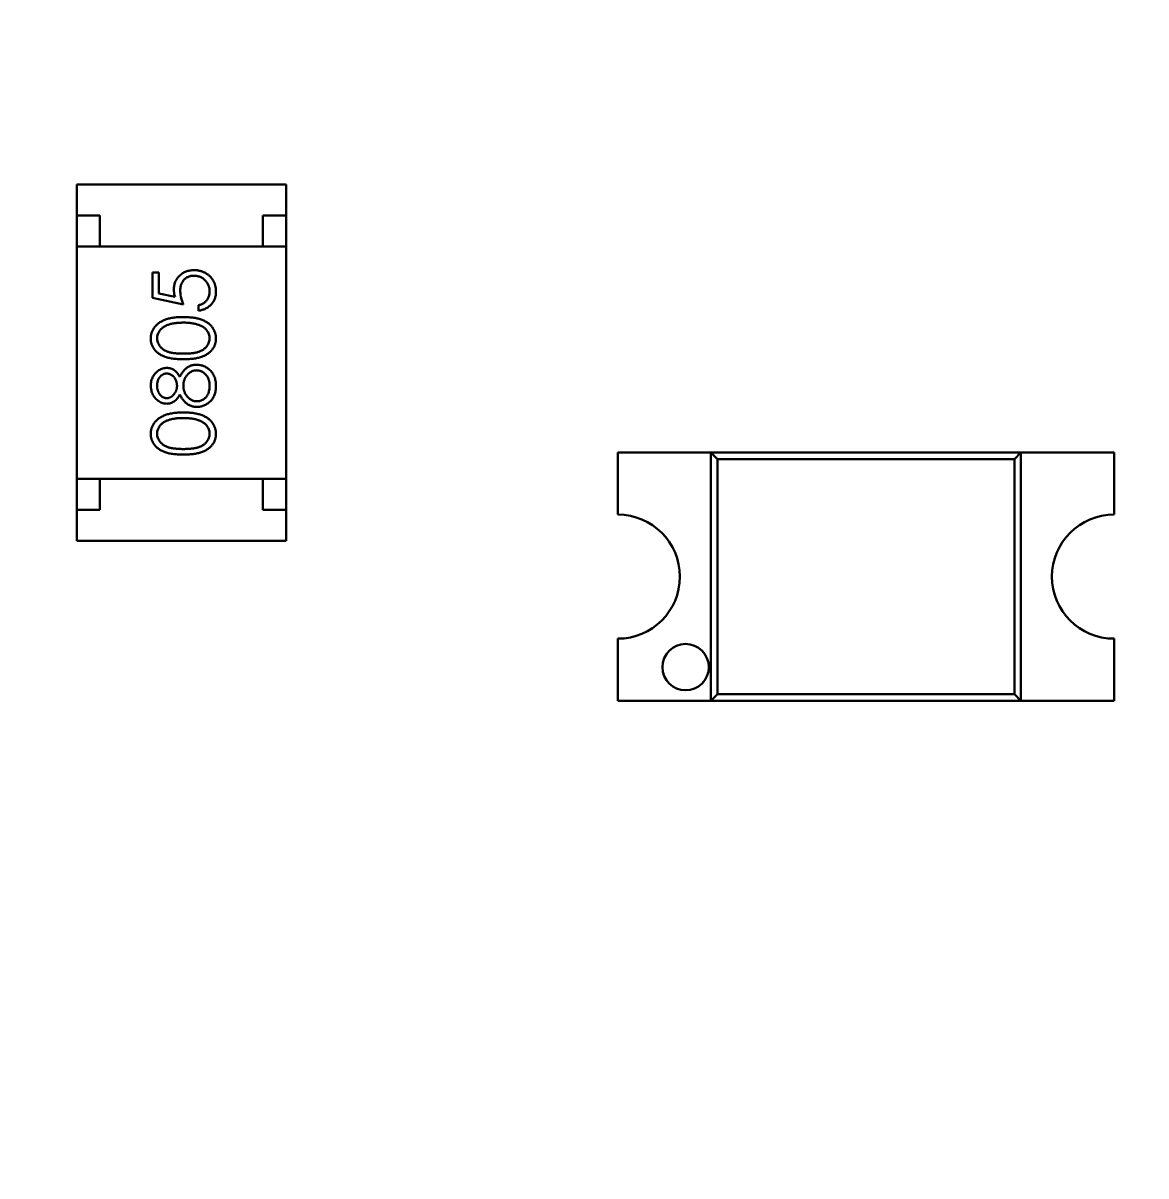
# Model space of a CAD drawing. Header units: millimetres. Extents: x 3004 to 4026, y 1209 to 1506.
# Drawn here: x 3161.94 to 3169.19, y 1406.64 to 1414.08 of the extents above; entities that cross this region are included whole.
import ezdxf

# ---------------------------------------------------------------- set-up
doc = ezdxf.new("R2010")
doc.units = ezdxf.units.MM
doc.layers.add('Видимый контур (ГОСТ)', color=7, linetype='Continuous', lineweight=50)
doc.layers.add('Штриховка (ГОСТ)', color=7, linetype='Continuous', lineweight=18)

msp = doc.modelspace()

# ---------------------------------------------------------------- hatches: boundary and pattern name
at = {"layer": 'Штриховка (ГОСТ)'}
h = msp.add_hatch(dxfattribs=at)
h.set_pattern_fill('ANSI37', color=256, scale=1.3, style=0)
edge = h.paths.add_edge_path()
edge.add_line((3130.8921, 1396.7819), (3130.8921, 1393.7819))
edge.add_line((3130.8921, 1393.7819), (3195.3921, 1393.7819))
edge.add_ellipse((3195.3921, 1396.7819), major_axis=(0, -3), ratio=1, start_angle=0, end_angle=90)
edge.add_line((3198.3921, 1396.7819), (3198.3921, 1465.7819))
edge.add_ellipse((3195.3921, 1465.7819), major_axis=(3, 0), ratio=1, start_angle=0, end_angle=90)
edge.add_line((3195.3921, 1468.7819), (3130.8921, 1468.7819))
edge.add_line((3130.8921, 1468.7819), (3130.8921, 1465.7819))
edge.add_line((3130.8921, 1465.7819), (3130.8921, 1464.7819))
edge.add_line((3130.8921, 1464.7819), (3132.3921, 1464.7819))
edge.add_line((3132.3921, 1464.7819), (3132.3921, 1462.5819))
edge.add_line((3132.3921, 1462.5819), (3133.8921, 1462.5819))
edge.add_line((3133.8921, 1462.5819), (3133.8921, 1464.7819))
edge.add_line((3133.8921, 1464.7819), (3147.8921, 1464.7819))
edge.add_line((3147.8921, 1464.7819), (3147.8921, 1462.5819))
edge.add_line((3147.8921, 1462.5819), (3149.3921, 1462.5819))
edge.add_line((3149.3921, 1462.5819), (3149.3921, 1464.7819))
edge.add_line((3149.3921, 1464.7819), (3152.3921, 1464.7819))
edge.add_line((3152.3921, 1464.7819), (3152.3921, 1462.5819))
edge.add_line((3152.3921, 1462.5819), (3153.8921, 1462.5819))
edge.add_line((3153.8921, 1462.5819), (3153.8921, 1464.7819))
edge.add_line((3153.8921, 1464.7819), (3167.8921, 1464.7819))
edge.add_line((3167.8921, 1464.7819), (3167.8921, 1462.5819))
edge.add_line((3167.8921, 1462.5819), (3169.3921, 1462.5819))
edge.add_line((3169.3921, 1462.5819), (3169.3921, 1464.7819))
edge.add_line((3169.3921, 1464.7819), (3172.3921, 1464.7819))
edge.add_line((3172.3921, 1464.7819), (3172.3921, 1462.5819))
edge.add_line((3172.3921, 1462.5819), (3173.8921, 1462.5819))
edge.add_line((3173.8921, 1462.5819), (3173.8921, 1464.7819))
edge.add_line((3173.8921, 1464.7819), (3194.3921, 1464.7819))
edge.add_line((3194.3921, 1464.7819), (3194.3921, 1454.2819))
edge.add_line((3194.3921, 1454.2819), (3192.1921, 1454.2819))
edge.add_line((3192.1921, 1454.2819), (3192.1921, 1452.7819))
edge.add_line((3192.1921, 1452.7819), (3194.3921, 1452.7819))
edge.add_line((3194.3921, 1452.7819), (3194.3921, 1449.7819))
edge.add_line((3194.3921, 1449.7819), (3192.1921, 1449.7819))
edge.add_line((3192.1921, 1449.7819), (3192.1921, 1448.2819))
edge.add_line((3192.1921, 1448.2819), (3194.3921, 1448.2819))
edge.add_line((3194.3921, 1448.2819), (3194.3921, 1434.2819))
edge.add_line((3194.3921, 1434.2819), (3192.1921, 1434.2819))
edge.add_line((3192.1921, 1434.2819), (3192.1921, 1432.7819))
edge.add_line((3192.1921, 1432.7819), (3194.3921, 1432.7819))
edge.add_line((3194.3921, 1432.7819), (3194.3921, 1429.7819))
edge.add_line((3194.3921, 1429.7819), (3192.1921, 1429.7819))
edge.add_line((3192.1921, 1429.7819), (3192.1921, 1428.2819))
edge.add_line((3192.1921, 1428.2819), (3194.3921, 1428.2819))
edge.add_line((3194.3921, 1428.2819), (3194.3921, 1414.2819))
edge.add_line((3194.3921, 1414.2819), (3192.1921, 1414.2819))
edge.add_line((3192.1921, 1414.2819), (3192.1921, 1412.7819))
edge.add_line((3192.1921, 1412.7819), (3194.3921, 1412.7819))
edge.add_line((3194.3921, 1412.7819), (3194.3921, 1409.7819))
edge.add_line((3194.3921, 1409.7819), (3192.1921, 1409.7819))
edge.add_line((3192.1921, 1409.7819), (3192.1921, 1408.2819))
edge.add_line((3192.1921, 1408.2819), (3194.3921, 1408.2819))
edge.add_line((3194.3921, 1408.2819), (3194.3921, 1397.7819))
edge.add_line((3194.3921, 1397.7819), (3173.8921, 1397.7819))
edge.add_line((3173.8921, 1397.7819), (3173.8921, 1399.9819))
edge.add_line((3173.8921, 1399.9819), (3172.3921, 1399.9819))
edge.add_line((3172.3921, 1399.9819), (3172.3921, 1397.7819))
edge.add_line((3172.3921, 1397.7819), (3169.3921, 1397.7819))
edge.add_line((3169.3921, 1397.7819), (3169.3921, 1399.9819))
edge.add_line((3169.3921, 1399.9819), (3167.8921, 1399.9819))
edge.add_line((3167.8921, 1399.9819), (3167.8921, 1397.7819))
edge.add_line((3167.8921, 1397.7819), (3153.8921, 1397.7819))
edge.add_line((3153.8921, 1397.7819), (3153.8921, 1399.9819))
edge.add_line((3153.8921, 1399.9819), (3152.3921, 1399.9819))
edge.add_line((3152.3921, 1399.9819), (3152.3921, 1397.7819))
edge.add_line((3152.3921, 1397.7819), (3149.3921, 1397.7819))
edge.add_line((3149.3921, 1397.7819), (3149.3921, 1399.9819))
edge.add_line((3149.3921, 1399.9819), (3147.8921, 1399.9819))
edge.add_line((3147.8921, 1399.9819), (3147.8921, 1397.7819))
edge.add_line((3147.8921, 1397.7819), (3133.8921, 1397.7819))
edge.add_line((3133.8921, 1397.7819), (3133.8921, 1399.9819))
edge.add_line((3133.8921, 1399.9819), (3132.3921, 1399.9819))
edge.add_line((3132.3921, 1399.9819), (3132.3921, 1397.7819))
edge.add_line((3132.3921, 1397.7819), (3130.8921, 1397.7819))
edge.add_line((3130.8921, 1397.7819), (3130.8921, 1396.7819))
edge = h.paths.add_edge_path()
edge.add_ellipse((3190.8921, 1401.2819), major_axis=(0, 2.75), ratio=1, start_angle=0, end_angle=360)
edge = h.paths.add_edge_path(flags=0)
edge.add_ellipse((3190.8921, 1401.2819), major_axis=(0, 1.1), ratio=1, start_angle=0, end_angle=360)
edge = h.paths.add_edge_path()
edge.add_ellipse((3190.8921, 1461.2819), major_axis=(0, 2.75), ratio=1, start_angle=0, end_angle=360)
edge = h.paths.add_edge_path(flags=0)
edge.add_ellipse((3190.8921, 1461.2819), major_axis=(0, 1.1), ratio=1, start_angle=0, end_angle=360)

# ---------------------------------------------------------------- linework, layer by layer
at = {"layer": 'Видимый контур (ГОСТ)'}
for p, q in [((3163.6403, 1413.0353), (3162.2903, 1413.0353)), ((3162.2903, 1413.0353), (3162.2903, 1412.8353)), ((3163.6403, 1413.0353), (3163.6403, 1412.8353)), ((3162.2903, 1412.8353), (3162.2903, 1412.6353)), ((3162.4403, 1412.8353), (3162.2903, 1412.8353)), ((3162.4403, 1412.6353), (3162.4403, 1412.8353)), ((3163.4903, 1412.8353), (3163.4903, 1412.6353)), ((3163.6403, 1412.8353), (3163.4903, 1412.8353)), ((3163.6403, 1412.6353), (3163.6403, 1412.8353)), ((3162.2903, 1412.6353), (3163.6403, 1412.6353)), ((3162.2903, 1412.6353), (3162.2903, 1411.1353)), ((3163.4903, 1412.6353), (3162.4403, 1412.6353)), ((3163.6403, 1412.6353), (3163.6403, 1411.1353)), ((3162.7781, 1412.303), (3162.7781, 1412.4671)), ((3162.7781, 1412.4671), (3162.8192, 1412.4671)), ((3162.8192, 1412.4671), (3162.8192, 1412.331)), ((3162.9781, 1412.262), (3162.7781, 1412.303)), ((3162.8192, 1412.331), (3162.9244, 1412.3095)), ((3163.0756, 1412.2209), (3163.0756, 1412.2568)), ((3165.7803, 1411.3052), (3165.7803, 1410.9052)), ((3166.3803, 1411.3052), (3165.7803, 1411.3052)), ((3166.3803, 1411.3052), (3168.3803, 1411.3052)), ((3166.3803, 1411.3052), (3166.4222, 1411.2633)), ((3166.3803, 1409.7052), (3166.3803, 1411.3052)), ((3166.4222, 1411.2633), (3168.3384, 1411.2633)), ((3166.4222, 1411.2633), (3166.4222, 1409.7472)), ((3168.3384, 1411.2633), (3168.3803, 1411.3052)), ((3168.3384, 1411.2633), (3168.3384, 1409.7472)), ((3168.9803, 1411.3052), (3168.3803, 1411.3052)), ((3168.3803, 1411.3052), (3168.3803, 1409.7052)), ((3168.9803, 1410.9052), (3168.9803, 1411.3052)), ((3162.2903, 1411.1353), (3162.2903, 1410.9353)), ((3162.2903, 1411.1353), (3163.6403, 1411.1353)), ((3163.4903, 1411.1353), (3162.4403, 1411.1353)), ((3162.4403, 1410.9353), (3162.4403, 1411.1353)), ((3163.4903, 1411.1353), (3163.4903, 1410.9353)), ((3163.6403, 1410.9353), (3163.6403, 1411.1353)), ((3162.2903, 1410.7353), (3162.2903, 1410.9353)), ((3162.2903, 1410.9353), (3162.4403, 1410.9353)), ((3163.4903, 1410.9353), (3163.6403, 1410.9353)), ((3163.6403, 1410.7353), (3163.6403, 1410.9353)), ((3163.6403, 1410.7353), (3162.2903, 1410.7353)), ((3165.7803, 1410.1052), (3165.7803, 1409.7052)), ((3168.9803, 1410.1052), (3168.9803, 1409.7052)), ((3165.7803, 1409.7052), (3166.3803, 1409.7052)), ((3166.4222, 1409.7472), (3166.3803, 1409.7052)), ((3168.3803, 1409.7052), (3166.3803, 1409.7052)), ((3168.3384, 1409.7472), (3166.4222, 1409.7472)), ((3168.3803, 1409.7052), (3168.3384, 1409.7472)), ((3168.9803, 1409.7052), (3168.3803, 1409.7052))]:
    msp.add_line(p, q, dxfattribs=at)
msp.add_circle((3166.2175, 1409.9215), 0.1494, dxfattribs=at)
for centre, start, end in [((3165.7803, 1410.5052), 270.00001, 90.00001), ((3168.9803, 1410.5052), 90.00001, 270.00001)]:
    msp.add_arc(centre, 0.4, start, end, dxfattribs=at)
for points, knots in [([(3162.9166, 1412.3566), (3162.9167, 1412.3611), (3162.9169, 1412.3698), (3162.9187, 1412.3827), (3162.9216, 1412.395), (3162.9256, 1412.4066), (3162.9307, 1412.4177), (3162.9372, 1412.4281), (3162.9446, 1412.4379), (3162.9533, 1412.447), (3162.9627, 1412.4553), (3162.9729, 1412.4626), (3162.9837, 1412.4688), (3162.9952, 1412.4738), (3163.0074, 1412.4778), (3163.0202, 1412.4804), (3163.0336, 1412.4822), (3163.0428, 1412.4824), (3163.0475, 1412.4825)], [0, 0, 0, 0, 0.065808, 0.129394, 0.190894, 0.251281, 0.310815, 0.370371, 0.430768, 0.492881, 0.555104, 0.616067, 0.677256, 0.73826, 0.800762, 0.864778, 0.931045, 1, 1, 1, 1]), ([(3163.0459, 1412.4466), (3163.0427, 1412.4465), (3163.0364, 1412.4463), (3163.0273, 1412.4451), (3163.0186, 1412.443), (3163.0103, 1412.4401), (3163.0025, 1412.4365), (3162.9952, 1412.4319), (3162.9883, 1412.4265), (3162.982, 1412.4204), (3162.9762, 1412.4136), (3162.9713, 1412.4061), (3162.9671, 1412.3981), (3162.9635, 1412.3896), (3162.9609, 1412.3804), (3162.959, 1412.3708), (3162.9579, 1412.3606), (3162.9577, 1412.3537), (3162.9576, 1412.3501)], [0, 0, 0, 0, 0.065351, 0.127916, 0.18836, 0.247216, 0.30563, 0.36377, 0.422661, 0.482687, 0.5433, 0.604118, 0.664965, 0.727413, 0.791468, 0.858055, 0.927037, 1, 1, 1, 1]), ([(3163.1474, 1412.345), (3163.1473, 1412.3485), (3163.1471, 1412.3552), (3163.1457, 1412.3651), (3163.1435, 1412.3747), (3163.1402, 1412.3839), (3163.1362, 1412.3927), (3163.1311, 1412.4011), (3163.1252, 1412.4092), (3163.1185, 1412.4168), (3163.1111, 1412.4237), (3163.1031, 1412.4299), (3163.0947, 1412.435), (3163.0858, 1412.4393), (3163.0765, 1412.4426), (3163.0667, 1412.4449), (3163.0565, 1412.4463), (3163.0495, 1412.4465), (3163.0459, 1412.4466)], [0, 0, 0, 0, 0.064207, 0.126425, 0.18768, 0.248216, 0.308305, 0.369661, 0.431699, 0.495947, 0.559758, 0.622295, 0.683911, 0.745092, 0.80674, 0.869087, 0.93329, 1, 1, 1, 1]), ([(3163.0475, 1412.4825), (3163.0507, 1412.4824), (3163.0572, 1412.4822), (3163.0668, 1412.4815), (3163.0762, 1412.48), (3163.0854, 1412.478), (3163.0944, 1412.4754), (3163.1032, 1412.4723), (3163.1118, 1412.4685), (3163.1202, 1412.4643), (3163.1282, 1412.4596), (3163.1357, 1412.4544), (3163.1428, 1412.4488), (3163.1494, 1412.4429), (3163.1555, 1412.4365), (3163.1611, 1412.4296), (3163.1663, 1412.4225), (3163.1709, 1412.4149), (3163.1751, 1412.407), (3163.1785, 1412.3987), (3163.1816, 1412.3902), (3163.1841, 1412.3813), (3163.186, 1412.3722), (3163.1874, 1412.3627), (3163.1883, 1412.3529), (3163.1884, 1412.3463), (3163.1884, 1412.343)], [0, 0, 0, 0, 0.044014, 0.087434, 0.130118, 0.172554, 0.214555, 0.256298, 0.298438, 0.340849, 0.382715, 0.423924, 0.464246, 0.504074, 0.543862, 0.583567, 0.623094, 0.663229, 0.703551, 0.743938, 0.784541, 0.82575, 0.867757, 0.910745, 0.954914, 1, 1, 1, 1]), ([(3162.9244, 1412.3095), (3162.9232, 1412.3137), (3162.9209, 1412.3219), (3162.9184, 1412.334), (3162.9169, 1412.3455), (3162.9167, 1412.353), (3162.9166, 1412.3566)], [0, 0, 0, 0, 0.275068, 0.532901, 0.773973, 1, 1, 1, 1]), ([(3162.9576, 1412.3501), (3162.9578, 1412.3435), (3162.9581, 1412.33), (3162.9674, 1412.2898), (3162.9747, 1412.2709), (3162.9781, 1412.262)], [0, 0, 0, 0, 0.001976248, 0.001976248, 0.003940074, 0.003940074, 0.003940074, 0.003940074]), ([(3163.0756, 1412.2568), (3163.0794, 1412.2577), (3163.0867, 1412.2594), (3163.097, 1412.2631), (3163.1062, 1412.2677), (3163.1144, 1412.2731), (3163.1215, 1412.2796), (3163.1279, 1412.2869), (3163.1336, 1412.2952), (3163.1384, 1412.3044), (3163.1425, 1412.3141), (3163.1452, 1412.3242), (3163.1471, 1412.3346), (3163.1473, 1412.3415), (3163.1474, 1412.345)], [0, 0, 0, 0, 0.094687, 0.181994, 0.264377, 0.34218, 0.418618, 0.496509, 0.577369, 0.661511, 0.746733, 0.831258, 0.915206, 1, 1, 1, 1]), ([(3163.1884, 1412.343), (3163.1883, 1412.339), (3163.1882, 1412.3311), (3163.1865, 1412.3196), (3163.1842, 1412.3086), (3163.1807, 1412.2981), (3163.1763, 1412.288), (3163.1708, 1412.2784), (3163.1645, 1412.2692), (3163.1571, 1412.2607), (3163.149, 1412.2528), (3163.1402, 1412.2457), (3163.1308, 1412.2394), (3163.1209, 1412.234), (3163.1104, 1412.2294), (3163.0993, 1412.2257), (3163.0877, 1412.2228), (3163.0797, 1412.2216), (3163.0756, 1412.2209)], [0, 0, 0, 0, 0.065421, 0.128708, 0.190236, 0.250724, 0.310637, 0.370766, 0.431615, 0.493523, 0.555883, 0.617342, 0.678668, 0.740711, 0.802985, 0.866803, 0.932347, 1, 1, 1, 1]), ([(3162.7679, 1412.0418), (3162.7679, 1412.045), (3162.7681, 1412.0513), (3162.7691, 1412.0607), (3162.7709, 1412.0698), (3162.7734, 1412.0787), (3162.7765, 1412.0874), (3162.7804, 1412.0959), (3162.7849, 1412.1041), (3162.7903, 1412.112), (3162.7962, 1412.1197), (3162.8029, 1412.127), (3162.8103, 1412.1338), (3162.8184, 1412.1403), (3162.8272, 1412.1462), (3162.8367, 1412.1519), (3162.8469, 1412.157), (3162.8578, 1412.1618), (3162.8696, 1412.1661), (3162.8823, 1412.1699), (3162.8959, 1412.1729), (3162.9105, 1412.1755), (3162.9261, 1412.1775), (3162.9427, 1412.1789), (3162.9602, 1412.1797), (3162.9722, 1412.1798), (3162.9783, 1412.1799)], [0, 0, 0, 0, 0.033788, 0.067194, 0.099862, 0.132567, 0.165151, 0.197913, 0.231319, 0.265083, 0.299255, 0.334399, 0.369943, 0.406284, 0.444064, 0.482998, 0.523354, 0.565537, 0.609613, 0.656391, 0.705885, 0.758325, 0.813832, 0.872795, 0.934722, 1, 1, 1, 1]), ([(3162.9781, 1412.144), (3162.9733, 1412.1439), (3162.9639, 1412.1438), (3162.9502, 1412.1433), (3162.9371, 1412.1421), (3162.9246, 1412.1408), (3162.9129, 1412.1388), (3162.9018, 1412.1367), (3162.8914, 1412.1338), (3162.8815, 1412.1307), (3162.8724, 1412.1272), (3162.864, 1412.1233), (3162.8561, 1412.1192), (3162.8489, 1412.1147), (3162.8422, 1412.1099), (3162.8363, 1412.1046), (3162.831, 1412.0992), (3162.8249, 1412.0915), (3162.8186, 1412.0815), (3162.8129, 1412.0691), (3162.8096, 1412.0562), (3162.8092, 1412.0474), (3162.8089, 1412.043)], [0, 0, 0, 0, 0.065681, 0.128486, 0.188175, 0.245106, 0.299448, 0.350823, 0.399942, 0.446672, 0.491255, 0.533376, 0.573853, 0.612526, 0.649597, 0.685532, 0.720106, 0.753838, 0.818925, 0.880493, 0.940311, 1, 1, 1, 1]), ([(3163.0787, 1412.1289), (3163.0751, 1412.1301), (3163.0679, 1412.1325), (3163.0567, 1412.1357), (3163.0449, 1412.1382), (3163.0326, 1412.1404), (3163.0197, 1412.1419), (3163.0063, 1412.1431), (3162.9924, 1412.1439), (3162.983, 1412.144), (3162.9781, 1412.144)], [0, 0, 0, 0, 0.110588, 0.224542, 0.342503, 0.464324, 0.590756, 0.722227, 0.858843, 1, 1, 1, 1]), ([(3162.9783, 1412.1799), (3162.9844, 1412.1798), (3162.9963, 1412.1797), (3163.0138, 1412.1789), (3163.0302, 1412.1774), (3163.0458, 1412.1756), (3163.0603, 1412.173), (3163.0738, 1412.1699), (3163.0865, 1412.1664), (3163.0982, 1412.162), (3163.1091, 1412.1573), (3163.1192, 1412.1522), (3163.1287, 1412.1467), (3163.1375, 1412.1406), (3163.1457, 1412.1342), (3163.153, 1412.1273), (3163.1598, 1412.12), (3163.1658, 1412.1123), (3163.1711, 1412.1043), (3163.1758, 1412.096), (3163.1796, 1412.0875), (3163.1828, 1412.0788), (3163.1853, 1412.0699), (3163.1871, 1412.0607), (3163.1883, 1412.0514), (3163.1884, 1412.045), (3163.1884, 1412.0418)], [0, 0, 0, 0, 0.065063, 0.126773, 0.185516, 0.240765, 0.29298, 0.34225, 0.388919, 0.432776, 0.474628, 0.514775, 0.553606, 0.591426, 0.628028, 0.663804, 0.698984, 0.733591, 0.767628, 0.801208, 0.834264, 0.866981, 0.89972, 0.932702, 0.966176, 1, 1, 1, 1]), ([(3163.1474, 1412.043), (3163.1472, 1412.0475), (3163.1468, 1412.0563), (3163.1433, 1412.0693), (3163.138, 1412.0818), (3163.1317, 1412.0916), (3163.1257, 1412.0991), (3163.1206, 1412.1045), (3163.1149, 1412.1094), (3163.1088, 1412.1141), (3163.102, 1412.1184), (3163.0948, 1412.1222), (3163.087, 1412.1258), (3163.0815, 1412.1278), (3163.0787, 1412.1289)], [0, 0, 0, 0, 0.112813, 0.225394, 0.339595, 0.459675, 0.521735, 0.583926, 0.648174, 0.713881, 0.781004, 0.851451, 0.924051, 1, 1, 1, 1]), ([(3162.9783, 1411.9081), (3162.9719, 1411.9081), (3162.9594, 1411.9082), (3162.9413, 1411.909), (3162.9243, 1411.9104), (3162.9084, 1411.9122), (3162.8936, 1411.9145), (3162.88, 1411.9175), (3162.8674, 1411.9209), (3162.8559, 1411.9248), (3162.8454, 1411.9293), (3162.8355, 1411.9341), (3162.8263, 1411.9396), (3162.8177, 1411.9453), (3162.8099, 1411.9515), (3162.8026, 1411.958), (3162.7961, 1411.9652), (3162.7902, 1411.9726), (3162.785, 1411.9805), (3162.7804, 1411.9886), (3162.7765, 1411.9969), (3162.7734, 1412.0055), (3162.7709, 1412.0143), (3162.7691, 1412.0232), (3162.7681, 1412.0325), (3162.7679, 1412.0387), (3162.7679, 1412.0418)], [0, 0, 0, 0, 0.068595, 0.133246, 0.194313, 0.251279, 0.304513, 0.354235, 0.400481, 0.443411, 0.484015, 0.523252, 0.561042, 0.5979, 0.633518, 0.668314, 0.702496, 0.736685, 0.770293, 0.803437, 0.835913, 0.86846, 0.900847, 0.933467, 0.966258, 1, 1, 1, 1]), ([(3162.8089, 1412.043), (3162.8092, 1412.0386), (3162.8096, 1412.0298), (3162.8129, 1412.0167), (3162.8186, 1412.0041), (3162.8249, 1411.9942), (3162.8309, 1411.9865), (3162.8361, 1411.9812), (3162.8417, 1411.9761), (3162.848, 1411.9715), (3162.8546, 1411.9671), (3162.8618, 1411.9631), (3162.8696, 1411.9595), (3162.8779, 1411.9562), (3162.887, 1411.9533), (3162.897, 1411.9508), (3162.908, 1411.9486), (3162.9201, 1411.947), (3162.9332, 1411.9456), (3162.9473, 1411.9447), (3162.9624, 1411.944), (3162.9728, 1411.944), (3162.9781, 1411.944)], [0, 0, 0, 0, 0.060387, 0.120883, 0.182755, 0.247811, 0.281299, 0.315088, 0.349702, 0.384857, 0.420966, 0.458511, 0.497175, 0.537602, 0.580503, 0.627468, 0.678388, 0.733983, 0.793747, 0.857714, 0.926698, 1, 1, 1, 1]), ([(3162.9781, 1411.944), (3162.9835, 1411.944), (3162.9939, 1411.944), (3163.0089, 1411.9447), (3163.023, 1411.9457), (3163.036, 1411.9469), (3163.0481, 1411.9487), (3163.0591, 1411.9507), (3163.0692, 1411.9532), (3163.0783, 1411.9561), (3163.0866, 1411.9594), (3163.0943, 1411.963), (3163.1015, 1411.9669), (3163.1082, 1411.9713), (3163.1144, 1411.976), (3163.1201, 1411.9811), (3163.1252, 1411.9866), (3163.1314, 1411.9942), (3163.1377, 1412.0042), (3163.1432, 1412.0168), (3163.1467, 1412.0298), (3163.1472, 1412.0386), (3163.1474, 1412.043)], [0, 0, 0, 0, 0.072951, 0.141584, 0.205926, 0.265301, 0.320597, 0.371817, 0.41879, 0.461699, 0.502134, 0.540804, 0.578181, 0.614297, 0.649678, 0.684299, 0.718359, 0.752081, 0.817652, 0.879722, 0.939966, 1, 1, 1, 1]), ([(3163.1884, 1412.0418), (3163.1884, 1412.0387), (3163.1882, 1412.0325), (3163.1872, 1412.0232), (3163.1854, 1412.0143), (3163.183, 1412.0056), (3163.18, 1411.997), (3163.1761, 1411.9888), (3163.1716, 1411.9808), (3163.1665, 1411.973), (3163.1606, 1411.9655), (3163.1541, 1411.9584), (3163.1468, 1411.9519), (3163.1389, 1411.9457), (3163.1303, 1411.9399), (3163.1211, 1411.9345), (3163.1112, 1411.9296), (3163.1005, 1411.9251), (3163.089, 1411.921), (3163.0764, 1411.9175), (3163.0626, 1411.9147), (3163.0479, 1411.9123), (3163.032, 1411.9104), (3163.0151, 1411.909), (3162.997, 1411.9082), (3162.9847, 1411.9081), (3162.9783, 1411.9081)], [0, 0, 0, 0, 0.033787, 0.066622, 0.099285, 0.131361, 0.163585, 0.196104, 0.228902, 0.262158, 0.295991, 0.330218, 0.36506, 0.400951, 0.43762, 0.475708, 0.515381, 0.556414, 0.599765, 0.646424, 0.696431, 0.749782, 0.806573, 0.867436, 0.931887, 1, 1, 1, 1]), ([(3162.7679, 1411.7382), (3162.7681, 1411.7432), (3162.7684, 1411.7533), (3162.7711, 1411.768), (3162.7756, 1411.7821), (3162.7818, 1411.7955), (3162.7894, 1411.808), (3162.7986, 1411.8191), (3162.8089, 1411.8288), (3162.8204, 1411.8369), (3162.8326, 1411.8435), (3162.8454, 1411.8482), (3162.8584, 1411.8511), (3162.8672, 1411.8515), (3162.8717, 1411.8517)], [0, 0, 0, 0, 0.08941, 0.176306, 0.262626, 0.349446, 0.435498, 0.518928, 0.601355, 0.684256, 0.765807, 0.844877, 0.92228, 1, 1, 1, 1]), ([(3162.8717, 1411.8517), (3162.876, 1411.8515), (3162.8845, 1411.8512), (3162.8969, 1411.8485), (3162.9086, 1411.8439), (3162.9196, 1411.8377), (3162.9297, 1411.8296), (3162.9391, 1411.8197), (3162.9478, 1411.8081), (3162.9528, 1411.7994), (3162.9553, 1411.7949)], [0, 0, 0, 0, 0.121904, 0.239413, 0.35541, 0.472091, 0.592859, 0.718703, 0.854892, 1, 1, 1, 1]), ([(3162.9553, 1411.7949), (3162.957, 1411.7982), (3162.9603, 1411.8045), (3162.9657, 1411.8136), (3162.9714, 1411.822), (3162.977, 1411.8297), (3162.9829, 1411.8368), (3162.9891, 1411.8431), (3162.9954, 1411.8488), (3163.0019, 1411.8537), (3163.0086, 1411.8581), (3163.0155, 1411.8619), (3163.0226, 1411.8651), (3163.03, 1411.8677), (3163.0376, 1411.8698), (3163.0454, 1411.8712), (3163.0535, 1411.872), (3163.0589, 1411.8721), (3163.0616, 1411.8722)], [0, 0, 0, 0, 0.079525, 0.1551, 0.22722, 0.295911, 0.362056, 0.42552, 0.485813, 0.544495, 0.60146, 0.657841, 0.713974, 0.769468, 0.82613, 0.882885, 0.940701, 1, 1, 1, 1]), ([(3163.0616, 1411.8722), (3163.0655, 1411.8721), (3163.0731, 1411.8719), (3163.0844, 1411.8704), (3163.0953, 1411.8682), (3163.1059, 1411.8648), (3163.1161, 1411.8605), (3163.126, 1411.8552), (3163.1356, 1411.8492), (3163.1415, 1411.8444), (3163.1445, 1411.8419)], [0, 0, 0, 0, 0.128158, 0.253673, 0.377325, 0.499385, 0.622918, 0.745839, 0.871395, 1, 1, 1, 1]), ([(3163.1445, 1411.8419), (3163.148, 1411.8387), (3163.1549, 1411.8324), (3163.164, 1411.8216), (3163.1715, 1411.8097), (3163.1777, 1411.7968), (3163.1825, 1411.7829), (3163.186, 1411.7681), (3163.188, 1411.7522), (3163.1883, 1411.7413), (3163.1884, 1411.7358)], [0, 0, 0, 0, 0.119283, 0.237093, 0.354796, 0.474576, 0.59746, 0.724926, 0.858883, 1, 1, 1, 1]), ([(3162.8703, 1411.8158), (3162.8684, 1411.8157), (3162.8646, 1411.8156), (3162.8591, 1411.8146), (3162.8536, 1411.813), (3162.8482, 1411.8108), (3162.843, 1411.8078), (3162.8379, 1411.8044), (3162.833, 1411.8001), (3162.8281, 1411.7954), (3162.8236, 1411.79), (3162.8197, 1411.7841), (3162.8163, 1411.7775), (3162.8136, 1411.7703), (3162.8115, 1411.7626), (3162.81, 1411.7543), (3162.8091, 1411.7454), (3162.809, 1411.7393), (3162.8089, 1411.7362)], [0, 0, 0, 0, 0.050902, 0.101034, 0.151084, 0.203062, 0.256248, 0.310847, 0.368769, 0.430015, 0.49252, 0.556049, 0.621996, 0.690192, 0.761385, 0.836356, 0.915487, 1, 1, 1, 1]), ([(3162.9371, 1411.7376), (3162.937, 1411.741), (3162.9368, 1411.7478), (3162.935, 1411.7577), (3162.9321, 1411.7674), (3162.9281, 1411.7768), (3162.9231, 1411.7854), (3162.9171, 1411.7932), (3162.9103, 1411.7999), (3162.9028, 1411.8056), (3162.8947, 1411.81), (3162.8867, 1411.8134), (3162.8785, 1411.8154), (3162.873, 1411.8157), (3162.8703, 1411.8158)], [0, 0, 0, 0, 0.08969, 0.178494, 0.266838, 0.356558, 0.445334, 0.530806, 0.614076, 0.697707, 0.779142, 0.855354, 0.928557, 1, 1, 1, 1]), ([(3163.0624, 1411.8363), (3163.0596, 1411.8362), (3163.0543, 1411.836), (3163.0463, 1411.8347), (3163.0386, 1411.8324), (3163.0311, 1411.8293), (3163.0239, 1411.8252), (3163.0168, 1411.8203), (3163.0101, 1411.8143), (3163.0037, 1411.8077), (3162.9977, 1411.8004), (3162.9925, 1411.7927), (3162.988, 1411.7845), (3162.9844, 1411.776), (3162.9816, 1411.7671), (3162.9796, 1411.7579), (3162.9784, 1411.7483), (3162.9782, 1411.7418), (3162.9781, 1411.7385)], [0, 0, 0, 0, 0.057339, 0.113063, 0.169181, 0.225775, 0.283826, 0.343454, 0.405907, 0.471392, 0.538003, 0.603064, 0.667602, 0.732225, 0.797005, 0.863048, 0.930357, 1, 1, 1, 1]), ([(3163.1474, 1411.7362), (3163.1473, 1411.7399), (3163.1472, 1411.7472), (3163.1459, 1411.7578), (3163.144, 1411.7679), (3163.1411, 1411.7773), (3163.1376, 1411.7862), (3163.1332, 1411.7944), (3163.1281, 1411.8022), (3163.122, 1411.8092), (3163.1156, 1411.8155), (3163.1087, 1411.821), (3163.1017, 1411.8258), (3163.0943, 1411.8296), (3163.0868, 1411.8326), (3163.0789, 1411.8348), (3163.0707, 1411.8361), (3163.0652, 1411.8362), (3163.0624, 1411.8363)], [0, 0, 0, 0, 0.076559, 0.149161, 0.218827, 0.285567, 0.350313, 0.414125, 0.477179, 0.540368, 0.602202, 0.662034, 0.719934, 0.775907, 0.831115, 0.886667, 0.942552, 1, 1, 1, 1]), ([(3162.8705, 1411.6209), (3162.8663, 1411.6211), (3162.8577, 1411.6215), (3162.845, 1411.6245), (3162.8324, 1411.6295), (3162.8202, 1411.6362), (3162.8086, 1411.6446), (3162.7983, 1411.6547), (3162.7892, 1411.6662), (3162.7816, 1411.679), (3162.7754, 1411.6929), (3162.7712, 1411.7075), (3162.7684, 1411.7226), (3162.7681, 1411.7329), (3162.7679, 1411.7382)], [0, 0, 0, 0, 0.074058, 0.14887, 0.226668, 0.307735, 0.391157, 0.473929, 0.557928, 0.644989, 0.733364, 0.821092, 0.909287, 1, 1, 1, 1]), ([(3162.8089, 1411.7362), (3162.809, 1411.7333), (3162.8091, 1411.7279), (3162.8099, 1411.7198), (3162.8114, 1411.7122), (3162.8133, 1411.7048), (3162.816, 1411.6979), (3162.8191, 1411.6913), (3162.8229, 1411.6851), (3162.8272, 1411.6793), (3162.8319, 1411.6741), (3162.8368, 1411.6694), (3162.842, 1411.6656), (3162.8473, 1411.6623), (3162.853, 1411.6599), (3162.8588, 1411.6582), (3162.8649, 1411.657), (3162.869, 1411.6569), (3162.8711, 1411.6568)], [0, 0, 0, 0, 0.075243, 0.147209, 0.216447, 0.284025, 0.350655, 0.415031, 0.47963, 0.544652, 0.608044, 0.667828, 0.725114, 0.780992, 0.835527, 0.889438, 0.944072, 1, 1, 1, 1]), ([(3162.8711, 1411.6568), (3162.8732, 1411.6569), (3162.8773, 1411.6571), (3162.8834, 1411.6583), (3162.8894, 1411.66), (3162.8951, 1411.6629), (3162.9008, 1411.6662), (3162.9063, 1411.6704), (3162.9117, 1411.6754), (3162.9168, 1411.681), (3162.9216, 1411.6871), (3162.9257, 1411.6936), (3162.9292, 1411.7003), (3162.9321, 1411.7073), (3162.9344, 1411.7145), (3162.936, 1411.722), (3162.9369, 1411.7297), (3162.9371, 1411.7349), (3162.9371, 1411.7376)], [0, 0, 0, 0, 0.054564, 0.107826, 0.161924, 0.21751, 0.274498, 0.334815, 0.397555, 0.464755, 0.532901, 0.600097, 0.665354, 0.731084, 0.796883, 0.863292, 0.930831, 1, 1, 1, 1]), ([(3162.9781, 1411.7385), (3162.9782, 1411.7349), (3162.9783, 1411.7279), (3162.9797, 1411.7177), (3162.9816, 1411.7079), (3162.9846, 1411.6985), (3162.9884, 1411.6896), (3162.9929, 1411.6811), (3162.9983, 1411.6731), (3163.0045, 1411.6656), (3163.0111, 1411.6587), (3163.0181, 1411.6528), (3163.0254, 1411.6477), (3163.033, 1411.6436), (3163.0409, 1411.6402), (3163.0491, 1411.638), (3163.0575, 1411.6366), (3163.0632, 1411.6364), (3163.0661, 1411.6363)], [0, 0, 0, 0, 0.071269, 0.139812, 0.206497, 0.271535, 0.336082, 0.400528, 0.464984, 0.53005, 0.594423, 0.655583, 0.714849, 0.772115, 0.828999, 0.885122, 0.942079, 1, 1, 1, 1]), ([(3163.1884, 1411.7358), (3163.1883, 1411.7304), (3163.188, 1411.7199), (3163.1863, 1411.7047), (3163.1832, 1411.6905), (3163.1791, 1411.6773), (3163.1737, 1411.6651), (3163.1669, 1411.6539), (3163.1591, 1411.6437), (3163.15, 1411.6347), (3163.1403, 1411.6267), (3163.1303, 1411.6196), (3163.1199, 1411.6138), (3163.1095, 1411.6088), (3163.0987, 1411.605), (3163.0876, 1411.6024), (3163.0764, 1411.6007), (3163.0688, 1411.6005), (3163.0649, 1411.6004)], [0, 0, 0, 0, 0.078556, 0.152863, 0.22356, 0.290375, 0.355403, 0.418291, 0.480389, 0.543073, 0.604924, 0.664398, 0.721943, 0.778375, 0.83383, 0.888861, 0.944089, 1, 1, 1, 1]), ([(3163.0661, 1411.6363), (3163.0697, 1411.6365), (3163.0768, 1411.6368), (3163.0874, 1411.6392), (3163.0976, 1411.6432), (3163.1074, 1411.6487), (3163.1165, 1411.6554), (3163.1245, 1411.6638), (3163.1315, 1411.6732), (3163.1373, 1411.684), (3163.1418, 1411.6957), (3163.145, 1411.7085), (3163.1471, 1411.722), (3163.1473, 1411.7314), (3163.1474, 1411.7362)], [0, 0, 0, 0, 0.074898, 0.148596, 0.224471, 0.302323, 0.381919, 0.461149, 0.542417, 0.626716, 0.714597, 0.804903, 0.900127, 1, 1, 1, 1]), ([(3162.9553, 1411.6793), (3162.9528, 1411.6747), (3162.9479, 1411.6657), (3162.9389, 1411.6538), (3162.9291, 1411.6436), (3162.9184, 1411.6354), (3162.9071, 1411.6289), (3162.8952, 1411.6244), (3162.8831, 1411.6214), (3162.8747, 1411.6211), (3162.8705, 1411.6209)], [0, 0, 0, 0, 0.14586, 0.282426, 0.41085, 0.535029, 0.654701, 0.770133, 0.884556, 1, 1, 1, 1]), ([(3163.0649, 1411.6004), (3163.0621, 1411.6005), (3163.0566, 1411.6006), (3163.0484, 1411.6015), (3163.0404, 1411.603), (3163.0326, 1411.6049), (3163.0251, 1411.6076), (3163.0177, 1411.6108), (3163.0106, 1411.6146), (3163.0036, 1411.619), (3162.9969, 1411.624), (3162.9904, 1411.6298), (3162.9841, 1411.6363), (3162.9779, 1411.6435), (3162.9719, 1411.6514), (3162.9662, 1411.66), (3162.9605, 1411.6693), (3162.9571, 1411.676), (3162.9553, 1411.6793)], [0, 0, 0, 0, 0.058854, 0.116315, 0.172675, 0.22878, 0.28458, 0.340257, 0.39663, 0.453507, 0.512318, 0.572648, 0.636022, 0.702363, 0.771483, 0.844184, 0.92007, 1, 1, 1, 1]), ([(3162.7679, 1411.4265), (3162.7679, 1411.4296), (3162.7681, 1411.436), (3162.7691, 1411.4453), (3162.7709, 1411.4545), (3162.7734, 1411.4633), (3162.7765, 1411.472), (3162.7804, 1411.4805), (3162.7849, 1411.4887), (3162.7903, 1411.4967), (3162.7962, 1411.5043), (3162.8029, 1411.5116), (3162.8103, 1411.5184), (3162.8184, 1411.5249), (3162.8272, 1411.5308), (3162.8367, 1411.5365), (3162.8469, 1411.5416), (3162.8578, 1411.5465), (3162.8696, 1411.5507), (3162.8823, 1411.5545), (3162.8959, 1411.5576), (3162.9105, 1411.5601), (3162.9261, 1411.5621), (3162.9427, 1411.5635), (3162.9602, 1411.5643), (3162.9722, 1411.5644), (3162.9783, 1411.5645)], [0, 0, 0, 0, 0.033788, 0.067194, 0.099862, 0.132567, 0.165151, 0.197913, 0.231319, 0.265083, 0.299255, 0.334399, 0.369943, 0.406284, 0.444064, 0.482998, 0.523354, 0.565537, 0.609613, 0.656391, 0.705885, 0.758325, 0.813832, 0.872795, 0.934722, 1, 1, 1, 1]), ([(3162.9783, 1411.5645), (3162.9844, 1411.5644), (3162.9963, 1411.5643), (3163.0138, 1411.5635), (3163.0302, 1411.5621), (3163.0458, 1411.5602), (3163.0603, 1411.5576), (3163.0738, 1411.5545), (3163.0865, 1411.551), (3163.0982, 1411.5467), (3163.1091, 1411.5419), (3163.1192, 1411.5368), (3163.1287, 1411.5313), (3163.1375, 1411.5253), (3163.1457, 1411.5188), (3163.153, 1411.5119), (3163.1598, 1411.5046), (3163.1658, 1411.4969), (3163.1711, 1411.4889), (3163.1758, 1411.4807), (3163.1796, 1411.4721), (3163.1828, 1411.4634), (3163.1853, 1411.4545), (3163.1871, 1411.4453), (3163.1883, 1411.436), (3163.1884, 1411.4296), (3163.1884, 1411.4265)], [0, 0, 0, 0, 0.065063, 0.126773, 0.185516, 0.240765, 0.29298, 0.34225, 0.388919, 0.432776, 0.474628, 0.514775, 0.553606, 0.591426, 0.628028, 0.663804, 0.698984, 0.733591, 0.767628, 0.801208, 0.834264, 0.866981, 0.89972, 0.932702, 0.966176, 1, 1, 1, 1]), ([(3162.9781, 1411.5286), (3162.9733, 1411.5286), (3162.9639, 1411.5284), (3162.9502, 1411.528), (3162.9371, 1411.5267), (3162.9246, 1411.5254), (3162.9129, 1411.5234), (3162.9018, 1411.5213), (3162.8914, 1411.5184), (3162.8815, 1411.5153), (3162.8724, 1411.5118), (3162.864, 1411.5079), (3162.8561, 1411.5038), (3162.8489, 1411.4993), (3162.8422, 1411.4945), (3162.8363, 1411.4892), (3162.831, 1411.4838), (3162.8249, 1411.4762), (3162.8186, 1411.4662), (3162.8129, 1411.4537), (3162.8096, 1411.4408), (3162.8092, 1411.432), (3162.8089, 1411.4277)], [0, 0, 0, 0, 0.065681, 0.128486, 0.188175, 0.245106, 0.299448, 0.350823, 0.399942, 0.446672, 0.491255, 0.533376, 0.573853, 0.612526, 0.649597, 0.685532, 0.720106, 0.753838, 0.818925, 0.880493, 0.940311, 1, 1, 1, 1]), ([(3163.0787, 1411.5135), (3163.0751, 1411.5147), (3163.0679, 1411.5171), (3163.0567, 1411.5203), (3163.0449, 1411.5228), (3163.0326, 1411.525), (3163.0197, 1411.5265), (3163.0063, 1411.5278), (3162.9924, 1411.5285), (3162.983, 1411.5286), (3162.9781, 1411.5286)], [0, 0, 0, 0, 0.110588, 0.224542, 0.342503, 0.464324, 0.590756, 0.722227, 0.858843, 1, 1, 1, 1]), ([(3163.1474, 1411.4277), (3163.1472, 1411.4321), (3163.1468, 1411.4409), (3163.1433, 1411.4539), (3163.138, 1411.4664), (3163.1317, 1411.4763), (3163.1257, 1411.4837), (3163.1206, 1411.4891), (3163.1149, 1411.494), (3163.1088, 1411.4987), (3163.102, 1411.503), (3163.0948, 1411.5069), (3163.087, 1411.5104), (3163.0815, 1411.5124), (3163.0787, 1411.5135)], [0, 0, 0, 0, 0.112813, 0.225394, 0.339595, 0.459675, 0.521735, 0.583926, 0.648174, 0.713881, 0.781004, 0.851451, 0.924051, 1, 1, 1, 1]), ([(3162.9783, 1411.2927), (3162.9719, 1411.2928), (3162.9594, 1411.2928), (3162.9413, 1411.2936), (3162.9243, 1411.295), (3162.9084, 1411.2968), (3162.8936, 1411.2991), (3162.88, 1411.3021), (3162.8674, 1411.3055), (3162.8559, 1411.3094), (3162.8454, 1411.3139), (3162.8355, 1411.3187), (3162.8263, 1411.3242), (3162.8177, 1411.3299), (3162.8099, 1411.3361), (3162.8026, 1411.3426), (3162.7961, 1411.3498), (3162.7902, 1411.3573), (3162.785, 1411.3651), (3162.7804, 1411.3732), (3162.7765, 1411.3815), (3162.7734, 1411.3901), (3162.7709, 1411.3989), (3162.7691, 1411.4079), (3162.7681, 1411.4171), (3162.7679, 1411.4233), (3162.7679, 1411.4265)], [0, 0, 0, 0, 0.068595, 0.133246, 0.194313, 0.251279, 0.304513, 0.354235, 0.400481, 0.443411, 0.484015, 0.523252, 0.561042, 0.5979, 0.633518, 0.668314, 0.702496, 0.736685, 0.770293, 0.803437, 0.835913, 0.86846, 0.900847, 0.933467, 0.966258, 1, 1, 1, 1]), ([(3162.8089, 1411.4277), (3162.8092, 1411.4232), (3162.8096, 1411.4144), (3162.8129, 1411.4013), (3162.8186, 1411.3888), (3162.8249, 1411.3788), (3162.8309, 1411.3711), (3162.8361, 1411.3658), (3162.8417, 1411.3607), (3162.848, 1411.3561), (3162.8546, 1411.3517), (3162.8618, 1411.3477), (3162.8696, 1411.3441), (3162.8779, 1411.3408), (3162.887, 1411.3379), (3162.897, 1411.3355), (3162.908, 1411.3332), (3162.9201, 1411.3317), (3162.9332, 1411.3303), (3162.9473, 1411.3294), (3162.9624, 1411.3287), (3162.9728, 1411.3286), (3162.9781, 1411.3286)], [0, 0, 0, 0, 0.060387, 0.120883, 0.182755, 0.247811, 0.281299, 0.315088, 0.349702, 0.384857, 0.420966, 0.458511, 0.497175, 0.537602, 0.580503, 0.627468, 0.678388, 0.733983, 0.793747, 0.857714, 0.926698, 1, 1, 1, 1]), ([(3162.9781, 1411.3286), (3162.9835, 1411.3286), (3162.9939, 1411.3287), (3163.0089, 1411.3294), (3163.023, 1411.3303), (3163.036, 1411.3315), (3163.0481, 1411.3333), (3163.0591, 1411.3353), (3163.0692, 1411.3378), (3163.0783, 1411.3407), (3163.0866, 1411.344), (3163.0943, 1411.3477), (3163.1015, 1411.3516), (3163.1082, 1411.3559), (3163.1144, 1411.3607), (3163.1201, 1411.3657), (3163.1252, 1411.3712), (3163.1314, 1411.3788), (3163.1377, 1411.3888), (3163.1432, 1411.4014), (3163.1467, 1411.4144), (3163.1472, 1411.4233), (3163.1474, 1411.4277)], [0, 0, 0, 0, 0.072951, 0.141584, 0.205926, 0.265301, 0.320597, 0.371817, 0.41879, 0.461699, 0.502134, 0.540804, 0.578181, 0.614297, 0.649678, 0.684299, 0.718359, 0.752081, 0.817652, 0.879722, 0.939966, 1, 1, 1, 1]), ([(3163.1884, 1411.4265), (3163.1884, 1411.4233), (3163.1882, 1411.4171), (3163.1872, 1411.4079), (3163.1854, 1411.3989), (3163.183, 1411.3902), (3163.18, 1411.3817), (3163.1761, 1411.3734), (3163.1716, 1411.3654), (3163.1665, 1411.3576), (3163.1606, 1411.3502), (3163.1541, 1411.3431), (3163.1468, 1411.3365), (3163.1389, 1411.3303), (3163.1303, 1411.3245), (3163.1211, 1411.3192), (3163.1112, 1411.3142), (3163.1005, 1411.3097), (3163.089, 1411.3057), (3163.0764, 1411.3021), (3163.0626, 1411.2993), (3163.0479, 1411.2969), (3163.032, 1411.295), (3163.0151, 1411.2936), (3162.997, 1411.2928), (3162.9847, 1411.2928), (3162.9783, 1411.2927)], [0, 0, 0, 0, 0.033787, 0.066622, 0.099285, 0.131361, 0.163585, 0.196104, 0.228902, 0.262158, 0.295991, 0.330218, 0.36506, 0.400951, 0.43762, 0.475708, 0.515381, 0.556414, 0.599765, 0.646424, 0.696431, 0.749782, 0.806573, 0.867436, 0.931887, 1, 1, 1, 1])]:
    msp.add_open_spline(points, degree=3, knots=knots, dxfattribs=at)

doc.saveas('drawing.dxf')
